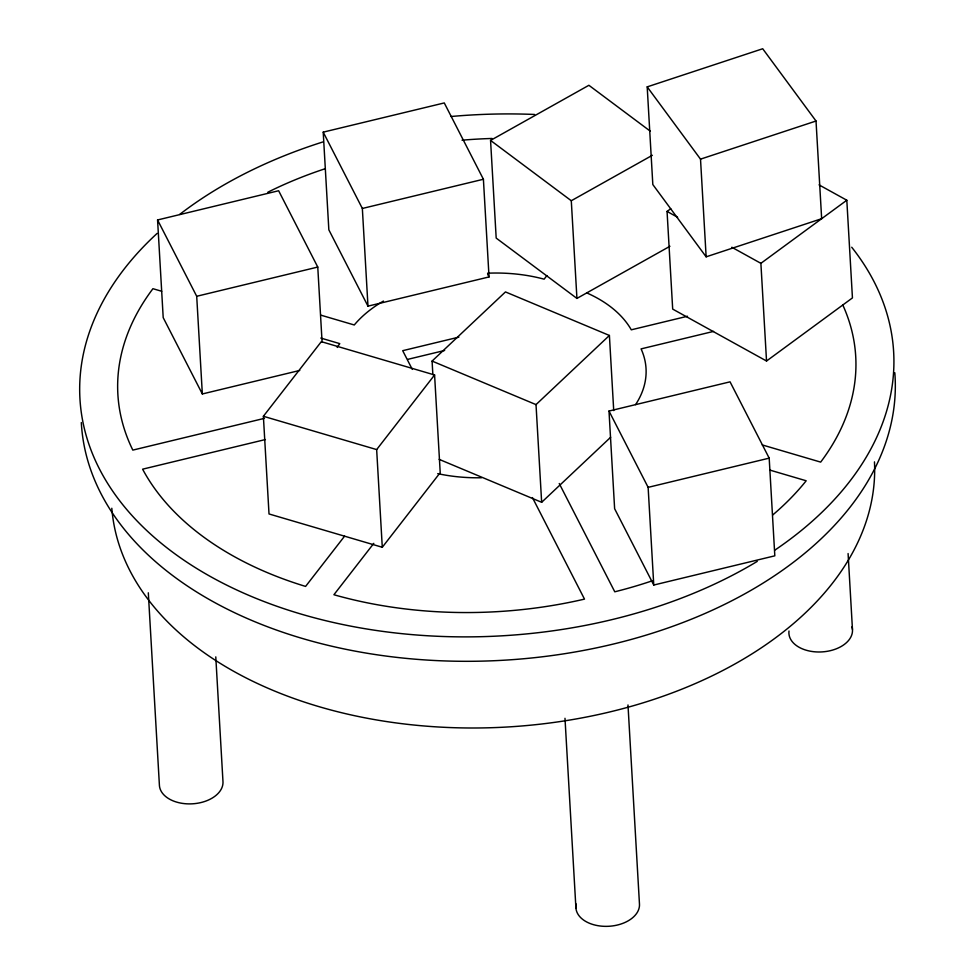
<?xml version="1.0" encoding="UTF-8"?>
<svg xmlns="http://www.w3.org/2000/svg" width="975" height="975" viewBox="0 0 975 975"><rect width="100%" height="100%" fill="white"/><g stroke="black" fill="none" stroke-linecap="round" stroke-linejoin="round"><path stroke-width="1.46" d="M263.384 416.276L321.311 341.664L434.582 374.973L440.212 472.643L382.285 547.268L269.015 513.959L263.384 416.276L376.655 449.585L434.582 374.973M344.553 536.213L305.589 586.414A338.593 216.73 -3.3 0 1 142.606 469.182L265.383 439.554M546.902 275.584L544.123 279.167A128.554 82.29 -3.3 0 0 487.561 273.207M373.803 543.343L333.913 594.738A338.593 216.73 -3.3 0 0 584.5 599.113L532.447 497.591M432.863 374.607L432.083 361.079L505.464 291.927L609.399 335.461L613.726 410.597M439.128 459.347L541.649 502.296L536.018 404.613L609.399 335.461M541.649 502.296L610.655 437.263M819.049 184.884L846.812 200.228L852.443 297.911L766.533 361.018L672.689 309.099L667.058 211.429L670.739 208.723M766.533 361.018L760.89 263.335L846.812 200.228M669.935 246.273L576.932 298.411L496.19 238.095L490.559 140.412L588.888 85.288L650.337 131.211M576.932 298.411L571.289 200.74L652.348 155.293M647.193 86.873L762.706 48.75L816.026 121.022L821.657 218.705L706.144 256.827L652.823 184.555L647.193 86.873L700.513 159.144L706.144 256.827M700.513 159.144L816.026 121.022M323.212 132.149L444.271 102.936L483.405 179.254L489.036 276.937L367.977 306.15L328.843 229.832L323.212 132.149L362.347 208.467L367.977 306.15M299.776 370.439L202.337 393.961L163.203 317.643L157.572 219.96L278.631 190.747L317.765 267.065L322.091 342.201M362.347 208.467L483.405 179.254M157.572 219.96L196.706 296.278L317.765 267.065M458.859 337.131L402.699 350.683L412.279 369.379M407.696 359.373L444.649 350.464M264.481 418.336L132.819 450.109A338.593 216.73 -3.3 0 1 152.929 288.697L161.692 291.269M687.497 316.253L631.288 329.818A128.554 82.29 -3.3 0 0 586.767 292.902M713.554 331.403L641.075 348.892A128.554 82.29 -3.3 0 1 635.566 404.637M608.997 411.048L730.056 381.834L769.19 458.14L774.82 555.823L653.762 585.037L614.628 508.731L608.997 411.048L648.131 487.354L653.762 585.037M648.131 487.354L769.19 458.14M320.69 315.108L354.266 324.98A128.554 82.29 -3.3 0 1 383.443 301.068M762.279 444.941L820.67 462.113A338.593 216.73 -3.3 0 0 842.729 304.846M320.799 338.057L339.775 343.639A128.554 82.29 -3.3 0 0 337.204 347.453M769.689 470.035L806.179 480.773A338.593 216.73 -3.3 0 1 772.822 514.885M432.083 361.079L536.018 404.613M667.058 211.429L677.625 217.279M731.823 247.248L760.89 263.335M490.559 140.412L571.289 200.74M487.658 274.255L489.036 276.937M559.236 483.515L614.774 591.801A338.593 216.73 -3.3 0 0 652.763 580.637M848.092 553.544L852.467 629.448M627.985 704.962L639.454 903.813A31.834 20.377 -3.3 0 1 606.182 926.36A31.834 20.377 -3.3 0 1 576.225 904.032M564.988 718.295L575.92 908.054M376.655 449.585L382.285 547.268M196.706 296.278L202.337 393.961M215.78 656.882L222.958 781.353A31.834 20.377 -3.3 0 1 192.806 803.79A31.834 20.377 -3.3 0 1 159.425 785.594L148.31 592.8M851.979 626.815A31.834 20.377 -3.3 0 1 822.315 651.885A31.834 20.377 -3.3 0 1 788.994 631.008M851.723 247.236A407.526 260.861 -3.3 0 1 774.808 550.168M757.258 561.381A407.526 260.861 -3.3 0 1 213.574 578.273A407.526 260.861 -3.3 0 1 157.146 233.378M179.644 214.451A407.526 260.861 -3.3 0 1 322.981 141.923M451.023 116.512A407.526 260.861 -3.3 0 1 534.58 114.465M462.028 140.193A338.593 216.73 -3.3 0 1 492.07 138.474M267.845 192.221A338.593 216.73 -3.3 0 1 325.126 168.736M481.54 477.75A128.554 82.29 -3.3 0 1 437.738 473.643M874.465 461.87A382.054 244.554 -3.3 0 1 508.938 726.899A382.054 244.554 -3.3 0 1 111.808 508.255M894.806 372.73A407.526 260.861 -3.3 0 1 505.464 660.124A407.526 260.861 -3.3 0 1 81.315 422.516"/></g></svg>
